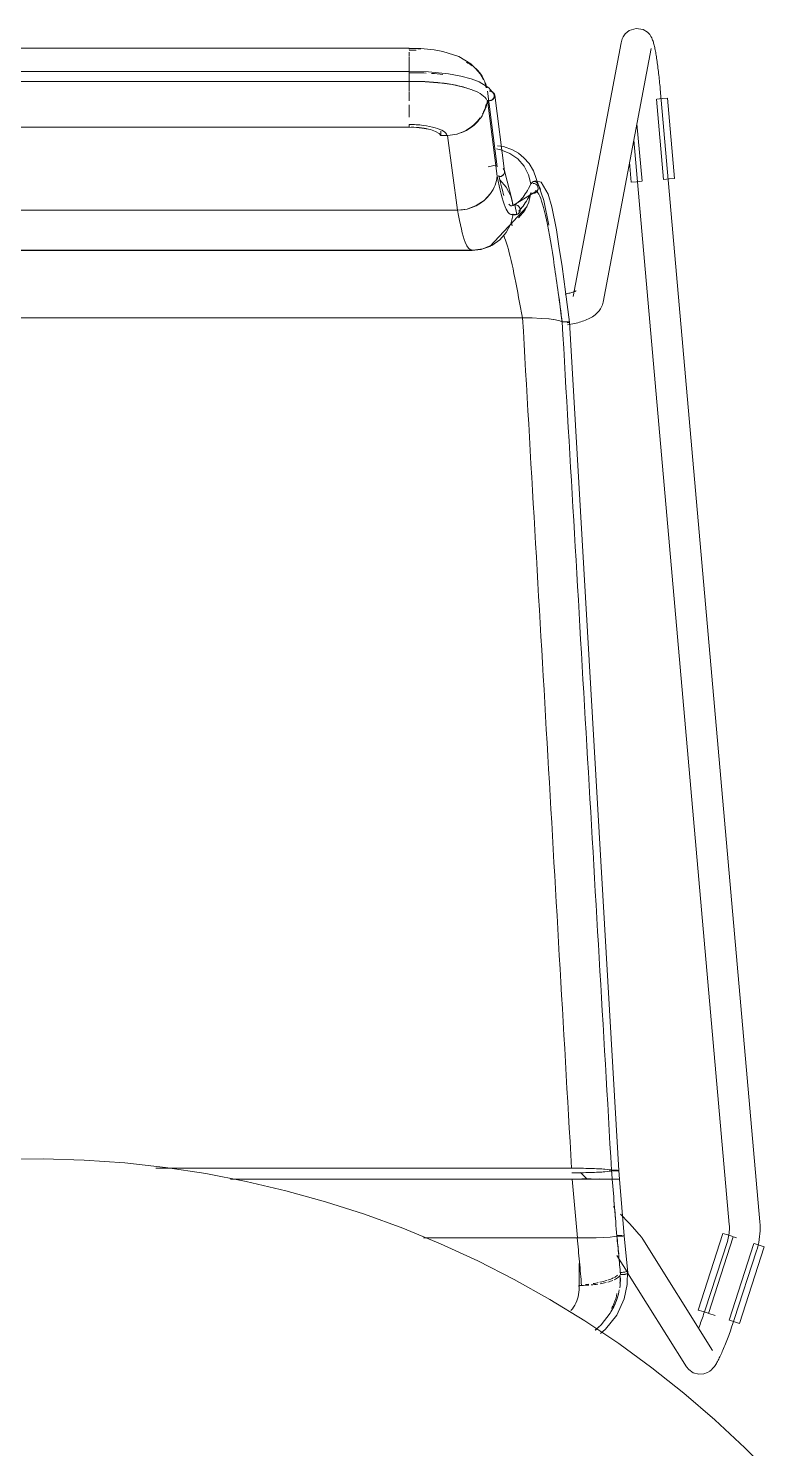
# Model space of a CAD drawing. Header units: millimetres. Extents: x 79795 to 317870, y -36033 to 97293.
# Drawn here: x 208796 to 209087, y 12592 to 13148 of the extents above; entities that cross this region are included whole.
import ezdxf

# ---------------------------------------------------------------- set-up
doc = ezdxf.new("R2010")
doc.units = ezdxf.units.MM
doc.header["$MEASUREMENT"] = 0
doc.layers.add('I-FURN', color=8, linetype='CONTINUOUS', lineweight=9)

msp = doc.modelspace()

# ---------------------------------------------------------------- linework, layer by layer
at = {"layer": 'I-FURN'}
for p, q in [((209030.81, 13147.02), (209033.56, 13147.86)), ((209033.56, 13147.86), (209036.32, 13147.37)), ((209027.67, 13142.27), (209008.85, 13042.97)), ((209027.76, 13142.68), (209027.67, 13142.27)), ((209027.89, 13143.2), (209027.76, 13142.68)), ((209028.11, 13143.82), (209027.89, 13143.2)), ((209028.48, 13144.62), (209028.11, 13143.82)), ((209029.23, 13145.7), (209028.48, 13144.62)), ((209030.81, 13147.02), (209029.23, 13145.7)), ((209036.32, 13147.37), (209037.97, 13146.33)), ((209037.97, 13146.33), (209038.83, 13145.42)), ((209038.83, 13145.42), (209039.31, 13144.72)), ((209039.31, 13144.72), (209039.61, 13144.16)), ((209039.61, 13144.16), (209039.82, 13143.69)), ((209039.82, 13143.69), (209039.99, 13143.26)), ((209039.99, 13143.26), (209040.14, 13142.85)), ((209040.14, 13142.85), (209040.26, 13142.46)), ((209040.26, 13142.46), (209040.38, 13142.06)), ((209040.38, 13142.06), (209040.48, 13141.66)), ((208944.76, 13140.08), (208649.91, 13140.08)), ((208949.28, 13140), (208944.76, 13140.08)), ((208944.76, 13139.91), (208944.76, 13140.08)), ((208944.76, 13140.06), (208944.76, 13139.78)), ((208944.76, 13138.59), (208944.76, 13136.84)), ((208944.76, 13136.56), (208944.76, 13133.98)), ((208954.49, 13139.48), (208949.28, 13140)), ((208957.99, 13138.83), (208954.49, 13139.48)), ((208964.14, 13136.81), (208957.99, 13138.83)), ((208968.85, 13133.94), (208964.14, 13136.81)), ((209020.65, 13040.74), (209039.46, 13140.03)), ((209040.48, 13141.66), (209040.59, 13141.25)), ((209040.59, 13141.25), (209040.69, 13140.82)), ((209040.69, 13140.82), (209040.79, 13140.38)), ((209040.79, 13140.38), (209040.88, 13139.92)), ((209040.88, 13139.92), (209040.98, 13139.44)), ((209040.98, 13139.44), (209041.07, 13138.94)), ((209041.07, 13138.94), (209041.17, 13138.43)), ((209041.17, 13138.43), (209041.26, 13137.9)), ((209041.26, 13137.9), (209041.35, 13137.35)), ((209041.35, 13137.35), (209041.45, 13136.78)), ((209041.45, 13136.78), (209041.54, 13136.19)), ((208944.76, 13131.04), (208649.91, 13131.04)), ((208944.76, 13130.8), (208944.76, 13133.82)), ((208944.76, 13133.81), (208944.76, 13130.8)), ((208952.32, 13130.89), (208944.76, 13131.04)), ((208944.76, 13130.97), (208944.76, 13131.04)), ((208944.76, 13131.04), (208944.76, 13127.19)), ((208944.76, 13130.78), (208944.76, 13130.97)), ((208944.76, 13130.47), (208944.76, 13130.78)), ((208960.21, 13130.1), (208952.32, 13130.89)), ((208970.83, 13132.1), (208968.85, 13133.94)), ((208972.5, 13130.03), (208970.83, 13132.1)), ((209041.54, 13136.19), (209041.63, 13135.59)), ((209041.63, 13135.59), (209041.72, 13134.97)), ((209041.72, 13134.97), (209041.81, 13134.33)), ((209041.81, 13134.33), (209041.9, 13133.69)), ((209041.9, 13133.69), (209041.99, 13133.02)), ((209041.99, 13133.02), (209042.07, 13132.35)), ((209042.07, 13132.35), (209042.16, 13131.66)), ((209042.16, 13131.66), (209042.24, 13130.96)), ((209042.24, 13130.96), (209042.33, 13130.25)), ((208649.91, 13127.08), (208944.76, 13127.08)), ((208944.76, 13130.08), (208944.76, 13130.47)), ((208944.76, 13129.63), (208944.76, 13130.08)), ((208944.76, 13129.14), (208944.76, 13129.63)), ((208944.76, 13128.64), (208944.76, 13129.14)), ((208944.76, 13128.16), (208944.76, 13128.64)), ((208944.76, 13127.74), (208944.76, 13128.16)), ((208944.76, 13127.41), (208944.76, 13127.74)), ((208944.76, 13127.19), (208944.76, 13127.41)), ((208944.76, 13123.3), (208944.76, 13127.11)), ((208944.76, 13127.11), (208944.76, 13123.3)), ((208950.99, 13127), (208944.76, 13127.08)), ((208957.55, 13126.47), (208950.99, 13127)), ((208961.56, 13125.88), (208957.55, 13126.47)), ((208964.93, 13129.23), (208960.21, 13130.1)), ((208966, 13124.91), (208961.56, 13125.88)), ((208968.97, 13128.15), (208964.93, 13129.23)), ((208972.14, 13126.96), (208968.97, 13128.15)), ((208975.97, 13124.65), (208972.14, 13126.96)), ((208973.83, 13127.76), (208972.5, 13130.03)), ((209042.33, 13130.25), (209042.41, 13129.53)), ((209042.41, 13129.53), (209042.49, 13128.81)), ((209042.49, 13128.81), (209042.56, 13128.07)), ((209042.56, 13128.07), (209042.64, 13127.33)), ((209042.64, 13127.33), (209042.72, 13126.59)), ((209042.72, 13126.59), (209042.79, 13125.84)), ((209042.79, 13125.84), (209042.86, 13125.09)), ((208944.76, 13123.1), (208944.76, 13119.54)), ((208969.43, 13123.81), (208966, 13124.91)), ((208975.38, 13123.33), (208979.22, 13093.64)), ((208979.24, 13090.09), (208975.4, 13119.79)), ((208976.15, 13117.36), (208975.83, 13119.8)), ((208977.86, 13122.27), (208975.97, 13124.65)), ((208978.22, 13121.77), (208982.07, 13091.99)), ((209041.52, 13120.2), (209044.28, 13088.79)), ((209041.65, 13120.21), (209043.71, 13120.4)), ((209042.86, 13125.09), (209042.93, 13124.34)), ((209042.93, 13124.34), (209042.94, 13124.18)), ((209081.89, 12680.86), (209042.94, 13124.18)), ((209043.71, 13120.4), (209045.75, 13120.57)), ((209045.75, 13120.57), (209048.51, 13089.16)), ((208944.76, 13117.92), (208944.76, 13116.07)), ((208944.76, 13115.59), (208944.76, 13116.06)), ((208944.76, 13115.55), (208944.76, 13113.09)), ((208944.76, 13109.24), (208649.91, 13109.24)), ((208649.91, 13109.18), (208944.76, 13109.18)), ((208944.76, 13109.18), (208947.8, 13109.07)), ((208947.8, 13109.07), (208950.65, 13108.75)), ((208950.65, 13108.75), (208953.14, 13108.24)), ((209035.83, 13088.05), (209033.86, 13110.53)), ((208953.14, 13108.24), (208955.13, 13107.57)), ((208955.13, 13107.57), (208956.48, 13106.78)), ((208956.48, 13106.78), (208957.12, 13105.92)), ((208957.12, 13105.92), (208957.12, 13107.59)), ((208957.12, 13105.92), (208959.83, 13105.99)), ((208959.83, 13105.99), (208963.69, 13076.71)), ((209032.65, 13104.16), (209069.93, 12679.81)), ((208978.87, 13100.7), (208980.61, 13100.32)), ((208980.62, 13100.33), (208978.88, 13100.7)), ((208981.61, 13101.67), (208979.34, 13101.96)), ((208984.13, 13098.93), (208980.62, 13100.33)), ((208985.21, 13100.37), (208981.61, 13101.67)), ((208987.21, 13096.76), (208984.13, 13098.93)), ((208987.48, 13099.03), (208985.21, 13100.37)), ((208989.65, 13097.25), (208987.48, 13099.03)), ((208979.1, 13094.42), (208975.61, 13093.73)), ((208981.83, 13092.67), (208981.54, 13093.06)), ((208982.02, 13092.23), (208981.83, 13092.67)), ((208982.08, 13091.76), (208982.02, 13092.23)), ((208982.06, 13092.07), (208985.02, 13080.46)), ((208989.7, 13093.93), (208987.21, 13096.76)), ((208991.64, 13095.01), (208989.65, 13097.25)), ((208991.44, 13090.61), (208989.7, 13093.93)), ((208993.45, 13092.19), (208991.64, 13095.01)), ((208997.44, 13080.47), (208993.45, 13092.19)), ((209030.91, 13095.57), (209031.6, 13087.68)), ((208979.71, 13089.93), (208980.21, 13089.9)), ((208980.21, 13089.9), (208980.7, 13089.97)), ((208982.73, 13085.72), (208980.23, 13088.59)), ((208980.7, 13089.97), (208981.15, 13090.17)), ((208981.15, 13090.17), (208981.53, 13090.47)), ((208981.53, 13090.47), (208981.83, 13090.85)), ((208981.83, 13090.85), (208982.02, 13091.29)), ((208982.02, 13091.29), (208982.08, 13091.76)), ((208992.34, 13086.98), (208991.44, 13090.61)), ((208992.81, 13087.15), (208992.34, 13086.98)), ((208992.34, 13086.98), (208992.81, 13087.14)), ((208994.16, 13088.2), (208993.25, 13087.9)), ((208993.31, 13087.19), (208993.8, 13087.11)), ((208993.8, 13087.11), (208993.31, 13087.19)), ((208993.8, 13087.11), (208994.26, 13086.92)), ((208994.26, 13086.92), (208993.8, 13087.11)), ((208996.35, 13087.67), (208994.16, 13088.2)), ((208994.26, 13086.92), (208994.64, 13086.61)), ((208994.65, 13086.61), (208994.26, 13086.92)), ((208994.64, 13086.61), (208994.94, 13086.21)), ((208994.95, 13086.22), (208994.65, 13086.61)), ((208999.12, 13083.03), (208996.35, 13087.67)), ((209033.65, 13087.86), (209031.6, 13087.68)), ((209035.71, 13088.04), (209033.65, 13087.86)), ((209046.47, 13088.98), (209044.41, 13088.8)), ((209048.51, 13089.16), (209046.47, 13088.98)), ((208974.12, 13080.58), (208976.61, 13083.32)), ((208984.49, 13082.32), (208982.73, 13085.72)), ((208985.38, 13078.61), (208984.49, 13082.32)), ((208995.02, 13084.42), (208985.63, 13078.71)), ((208992.39, 13083.49), (208991.6, 13079.88)), ((208991.61, 13079.88), (208992.39, 13083.49)), ((208992.86, 13083.34), (208992.39, 13083.49)), ((208992.39, 13083.49), (208992.86, 13083.34)), ((208993.36, 13083.31), (208992.86, 13083.34)), ((208992.86, 13083.34), (208993.36, 13083.31)), ((208993.85, 13083.4), (208993.36, 13083.31)), ((208993.36, 13083.31), (208993.86, 13083.4)), ((208994.3, 13083.61), (208993.85, 13083.4)), ((208993.86, 13083.4), (208994.31, 13083.61)), ((208994.68, 13083.93), (208994.3, 13083.61)), ((208994.31, 13083.61), (208994.69, 13083.93)), ((208994.97, 13084.33), (208994.68, 13083.93)), ((208994.69, 13083.93), (208994.97, 13084.33)), ((208994.94, 13086.21), (208995.14, 13085.76)), ((208995.14, 13085.76), (208994.95, 13086.22)), ((208995.15, 13084.79), (208994.97, 13084.33)), ((208994.97, 13084.33), (208995.16, 13084.79)), ((208995.14, 13085.76), (208995.21, 13085.28)), ((208995.22, 13085.28), (208995.14, 13085.76)), ((208995.21, 13085.28), (208995.15, 13084.79)), ((208995.16, 13084.79), (208995.22, 13085.28)), ((209000.52, 13078.03), (208999.12, 13083.03)), ((208963.69, 13076.71), (208630.98, 13076.71)), ((208630.98, 13076.71), (208963.69, 13076.71)), ((208963.69, 13076.71), (208967.46, 13077.19)), ((208967.46, 13077.19), (208971.01, 13078.5)), ((208971.01, 13078.5), (208974.12, 13080.58)), ((208990.91, 13078.23), (208976.31, 13062.53)), ((208985.02, 13080.46), (208985.35, 13078.59)), ((208985.38, 13078.61), (208985.85, 13078.77)), ((208985.85, 13078.77), (208985.38, 13078.61)), ((208985.85, 13078.77), (208986.35, 13078.81)), ((208986.35, 13078.81), (208985.85, 13078.77)), ((208986.89, 13075), (208986.06, 13078.89)), ((208986.35, 13078.81), (208986.84, 13078.73)), ((208986.84, 13078.73), (208986.35, 13078.81)), ((208986.84, 13078.73), (208987.29, 13078.52)), ((208987.29, 13078.53), (208986.84, 13078.73)), ((208987.29, 13075.19), (208986.84, 13074.99)), ((208986.84, 13074.99), (208987.29, 13075.19)), ((208987.67, 13078.21), (208987.29, 13078.53)), ((208987.29, 13078.52), (208987.67, 13078.21)), ((208987.67, 13075.5), (208987.29, 13075.19)), ((208987.29, 13075.19), (208987.67, 13075.5)), ((208989.96, 13076.56), (208987.56, 13073.72)), ((208987.56, 13073.72), (208989.97, 13076.56)), ((208987.67, 13078.21), (208987.96, 13077.81)), ((208987.97, 13077.81), (208987.67, 13078.21)), ((208987.96, 13075.91), (208987.67, 13075.5)), ((208987.67, 13075.5), (208987.97, 13075.91)), ((208987.96, 13077.81), (208988.15, 13077.35)), ((208988.15, 13076.37), (208987.96, 13075.91)), ((208988.16, 13077.35), (208987.97, 13077.81)), ((208987.97, 13075.91), (208988.16, 13076.37)), ((208988.15, 13077.35), (208988.22, 13076.86)), ((208988.22, 13076.86), (208988.15, 13076.37)), ((208988.22, 13076.86), (208988.16, 13077.35)), ((208988.16, 13076.37), (208988.22, 13076.86)), ((208991.6, 13079.88), (208989.96, 13076.56)), ((208989.97, 13076.56), (208991.61, 13079.88)), ((208999.35, 13070.81), (208997.44, 13080.47)), ((209002.33, 13069.01), (209000.52, 13078.03)), ((208984.48, 13071.39), (208982.73, 13068)), ((208982.73, 13067.99), (208984.49, 13071.39)), ((208987.19, 13075.14), (208984.31, 13075.09)), ((208984.49, 13071.39), (208985.38, 13075.1)), ((208985.85, 13074.94), (208985.38, 13075.11)), ((208985.38, 13075.1), (208985.85, 13074.94)), ((208986.35, 13074.91), (208985.85, 13074.94)), ((208985.85, 13074.94), (208986.35, 13074.9)), ((208986.84, 13074.99), (208986.35, 13074.91)), ((208986.35, 13074.9), (208986.84, 13074.99)), ((208980.22, 13065.13), (208977.09, 13062.96)), ((208977.09, 13062.95), (208980.23, 13065.12)), ((208982.73, 13068), (208980.22, 13065.13)), ((208980.23, 13065.12), (208982.73, 13067.99)), ((209003.36, 13062.7), (209002.33, 13069.01)), ((208969.73, 13061.11), (208624.94, 13061.11)), ((208624.94, 13061.11), (208969.73, 13061.11)), ((208625.48, 13060.96), (208930.28, 13060.96)), ((208930.28, 13060.96), (208969.19, 13060.96)), ((208972.94, 13061.4), (208969.19, 13060.96)), ((208973.52, 13061.59), (208969.73, 13061.11)), ((208969.73, 13061.11), (208973.52, 13061.59)), ((208977.4, 13063.13), (208972.94, 13061.4)), ((208977.09, 13062.96), (208973.52, 13061.59)), ((208973.52, 13061.59), (208977.09, 13062.95)), ((208976.31, 13062.53), (208974.38, 13061.83)), ((209004.54, 13054.68), (209003.36, 13062.7)), ((209005.9, 13044.75), (209004.54, 13054.68)), ((209006.31, 13044), (209005.81, 13043.9)), ((209007.45, 13032.89), (209005.9, 13044.75)), ((209006.78, 13044.1), (209006.31, 13044)), ((209007.22, 13044.2), (209006.78, 13044.1)), ((209007.64, 13044.31), (209007.22, 13044.2)), ((209008.04, 13044.42), (209007.64, 13044.31)), ((209008.4, 13044.53), (209008.04, 13044.42)), ((209008.74, 13044.63), (209008.4, 13044.53)), ((209009.04, 13044.74), (209008.74, 13044.63)), ((209009.31, 13044.84), (209009.04, 13044.74)), ((209009.54, 13044.94), (209009.31, 13044.84)), ((209009.74, 13045.02), (209009.54, 13044.94)), ((209009.89, 13045.1), (209009.74, 13045.02)), ((209009.98, 13045.15), (209009.89, 13045.1)), ((209010.05, 13045.19), (209009.98, 13045.15)), ((209010.07, 13045.2), (209010.05, 13045.19)), ((209018.07, 13036.26), (209017.54, 13035.81)), ((209018.59, 13036.78), (209018.07, 13036.26)), ((209019.1, 13037.38), (209018.59, 13036.78)), ((209019.59, 13038.07), (209019.1, 13037.38)), ((209020.02, 13038.86), (209019.59, 13038.07)), ((209020.39, 13039.75), (209020.02, 13038.86)), ((209020.65, 13040.74), (209020.39, 13039.75)), ((208989.04, 13034.61), (208605.64, 13034.61)), ((208605.64, 13034.61), (208989.04, 13034.61)), ((208992.81, 13034.55), (208989.04, 13034.61)), ((208989.12, 13034.61), (208992.81, 13034.55)), ((208996.34, 13034.4), (208992.81, 13034.55)), ((208992.87, 13034.55), (208996.34, 13034.4)), ((208999.44, 13034.16), (208996.34, 13034.4)), ((208996.39, 13034.4), (208999.45, 13034.16)), ((209001.94, 13033.85), (208999.44, 13034.16)), ((208999.48, 13034.16), (209001.94, 13033.85)), ((209003.68, 13033.48), (209001.94, 13033.85)), ((209001.95, 13033.85), (209003.68, 13033.48)), ((209004.59, 13033.08), (209003.68, 13033.48)), ((209003.68, 13033.48), (209004.59, 13033.08)), ((209005.06, 13033.1), (209004.59, 13033.08)), ((209004.59, 13033.08), (209005.06, 13033.1)), ((209005.55, 13033.1), (209005.06, 13033.1)), ((209005.06, 13033.1), (209005.56, 13033.1)), ((209006.05, 13033.1), (209005.55, 13033.1)), ((209005.56, 13033.1), (209006.05, 13033.1)), ((209006.5, 13033.07), (209006.05, 13033.1)), ((209006.05, 13033.1), (209006.51, 13033.07)), ((209006.89, 13033.04), (209006.5, 13033.07)), ((209006.51, 13033.07), (209006.89, 13033.04)), ((209006.54, 13032.71), (209006.91, 13032.75)), ((209006.92, 13032.75), (209006.54, 13032.71)), ((209007.35, 13031.99), (209006.64, 13031.87)), ((209007.19, 13033), (209006.89, 13033.04)), ((209006.89, 13033.04), (209007.19, 13033)), ((209006.91, 13032.75), (209007.2, 13032.79)), ((209007.21, 13032.79), (209006.92, 13032.75)), ((209008.04, 13032.11), (209007.35, 13031.99)), ((209007.39, 13032.84), (209007.45, 13032.89)), ((209007.45, 13032.89), (209007.39, 13032.84)), ((209007.45, 13032.89), (209026.74, 12700.98)), ((209008.72, 13032.25), (209008.04, 13032.11)), ((209009.39, 13032.39), (209008.72, 13032.25)), ((209010.05, 13032.54), (209009.39, 13032.39)), ((209010.69, 13032.7), (209010.05, 13032.54)), ((209011.32, 13032.88), (209010.69, 13032.7)), ((209011.94, 13033.06), (209011.32, 13032.88)), ((209012.54, 13033.25), (209011.94, 13033.06)), ((209013.13, 13033.46), (209012.54, 13033.25)), ((209013.71, 13033.68), (209013.13, 13033.46)), ((209014.29, 13033.91), (209013.71, 13033.68)), ((209014.85, 13034.17), (209014.29, 13033.91)), ((209015.4, 13034.44), (209014.85, 13034.17)), ((209015.93, 13034.73), (209015.4, 13034.44)), ((209016.47, 13035.05), (209015.93, 13034.73)), ((209017.01, 13035.41), (209016.47, 13035.05)), ((209017.54, 13035.81), (209017.01, 13035.41)), ((208801.66, 12705.55), (208785.66, 12705.4)), ((208817.65, 12705.06), (208801.66, 12705.55)), ((208833.61, 12703.93), (208817.65, 12705.06)), ((208849.51, 12702.16), (208833.61, 12703.93)), ((209008.29, 12701.88), (208845.69, 12701.88)), ((208845.69, 12701.88), (209008.29, 12701.88)), ((208865.32, 12699.75), (208849.51, 12702.16)), ((208881.03, 12696.72), (208865.32, 12699.75)), ((209008.55, 12697.56), (208874.92, 12697.56)), ((208874.92, 12697.56), (209008.55, 12697.56)), ((209012.07, 12701.85), (209008.29, 12701.88)), ((209008.4, 12700.09), (209012.08, 12700.12)), ((209012.34, 12697.56), (209008.55, 12697.56)), ((209008.55, 12697.56), (209012.34, 12697.56)), ((209014.35, 12697.57), (209011.78, 12700.24)), ((209015.64, 12701.77), (209012.07, 12701.85)), ((209012.08, 12700.12), (209015.63, 12700.2)), ((209012.34, 12697.69), (209015.9, 12697.68)), ((209015.9, 12697.68), (209012.34, 12697.69)), ((209015.91, 12697.57), (209012.34, 12697.56)), ((209012.34, 12697.56), (209015.91, 12697.57)), ((209015.63, 12700.2), (209018.75, 12700.32)), ((209018.77, 12701.65), (209015.64, 12701.77)), ((209019.04, 12697.58), (209015.91, 12697.57)), ((209015.91, 12697.57), (209019.04, 12697.58)), ((209018.75, 12700.32), (209021.25, 12700.48)), ((209021.27, 12701.49), (209018.77, 12701.65)), ((209019.02, 12697.67), (209021.52, 12697.66)), ((209021.53, 12697.66), (209019.03, 12697.67)), ((209021.54, 12697.59), (209019.04, 12697.58)), ((209019.04, 12697.58), (209021.54, 12697.59)), ((209021.25, 12700.48), (209023, 12700.67)), ((209023.02, 12701.29), (209021.27, 12701.49)), ((209021.52, 12697.66), (209023.27, 12697.65)), ((209023.28, 12697.65), (209021.53, 12697.66)), ((209021.54, 12697.59), (209023.29, 12697.6)), ((209023.29, 12697.6), (209021.55, 12697.59)), ((209023, 12700.67), (209023.9, 12700.88)), ((209023.91, 12701.08), (209023.02, 12701.29)), ((209024.18, 12697.62), (209023.29, 12697.6)), ((209023.29, 12697.6), (209024.18, 12697.62)), ((209023.9, 12700.88), (209024.37, 12700.88)), ((209024.38, 12701.09), (209023.91, 12701.08)), ((209024.17, 12697.63), (209024.64, 12697.63)), ((209024.64, 12697.63), (209024.17, 12697.63)), ((209024.65, 12697.62), (209024.18, 12697.62)), ((209024.18, 12697.62), (209024.65, 12697.62)), ((209024.37, 12700.88), (209024.87, 12700.87)), ((209024.87, 12701.09), (209024.38, 12701.09)), ((209024.64, 12697.63), (209025.14, 12697.63)), ((209025.14, 12697.63), (209024.64, 12697.63)), ((209025.14, 12697.62), (209024.65, 12697.62)), ((209024.65, 12697.62), (209025.15, 12697.62)), ((209025.36, 12701.09), (209024.87, 12701.09)), ((209024.87, 12700.87), (209025.36, 12700.88)), ((209025.14, 12697.63), (209025.63, 12697.63)), ((209025.63, 12697.63), (209025.14, 12697.63)), ((209025.63, 12697.62), (209025.14, 12697.62)), ((209025.15, 12697.62), (209025.64, 12697.62)), ((209025.81, 12701.08), (209025.36, 12701.09)), ((209025.36, 12700.88), (209025.81, 12700.89)), ((209025.63, 12697.63), (209026.08, 12697.63)), ((209026.08, 12697.63), (209025.63, 12697.63)), ((209026.09, 12697.62), (209025.63, 12697.62)), ((209025.64, 12697.62), (209026.09, 12697.62)), ((209026.2, 12701.06), (209025.81, 12701.08)), ((209025.81, 12700.89), (209026.19, 12700.91)), ((209026.08, 12697.63), (209026.46, 12697.63)), ((209026.47, 12697.63), (209026.08, 12697.63)), ((209026.47, 12697.62), (209026.09, 12697.62)), ((209026.09, 12697.62), (209026.47, 12697.62)), ((209026.19, 12700.91), (209026.48, 12700.93)), ((209026.49, 12701.04), (209026.2, 12701.06)), ((209026.46, 12697.63), (209026.76, 12697.63)), ((209026.76, 12697.63), (209026.47, 12697.63)), ((209026.76, 12697.62), (209026.47, 12697.62)), ((209026.47, 12697.62), (209026.76, 12697.62)), ((209026.48, 12700.93), (209026.67, 12700.96)), ((209026.68, 12701.01), (209026.49, 12701.04)), ((209026.67, 12700.96), (209026.74, 12700.98)), ((209026.74, 12700.98), (209026.68, 12701.01)), ((209027.01, 12697.63), (209026.75, 12700.98)), ((209026.76, 12697.63), (209026.95, 12697.63)), ((209026.95, 12697.63), (209026.76, 12697.63)), ((209026.95, 12697.62), (209026.76, 12697.62)), ((209026.76, 12697.62), (209026.95, 12697.62)), ((209026.95, 12697.63), (209027.01, 12697.63)), ((209027.01, 12697.63), (209026.95, 12697.62)), ((209026.95, 12697.62), (209027.02, 12697.63)), ((209027.02, 12697.63), (209026.95, 12697.63)), ((209027.02, 12697.63), (209028.84, 12675.42)), ((208896.61, 12693.06), (208881.03, 12696.72)), ((208912.02, 12688.78), (208896.61, 12693.06)), ((208927.26, 12683.89), (208912.02, 12688.78)), ((209025.11, 12686.38), (209024.63, 12686.89)), ((208942.28, 12678.39), (208927.26, 12683.89)), ((209027.93, 12683.41), (209027.47, 12683.9)), ((209028.37, 12682.93), (209027.93, 12683.41)), ((209028.82, 12682.46), (209028.37, 12682.93)), ((209029.25, 12682), (209028.82, 12682.46)), ((209029.67, 12681.55), (209029.25, 12682)), ((209030.08, 12681.1), (209029.67, 12681.55)), ((209030.49, 12680.67), (209030.08, 12681.1)), ((209030.88, 12680.24), (209030.49, 12680.67)), ((209081.89, 12680.82), (209081.89, 12680.86)), ((209081.97, 12679.68), (209081.89, 12680.82)), ((208957.07, 12672.3), (208942.28, 12678.39)), ((209023.37, 12674.96), (209025.1, 12675.14)), ((209025.1, 12675.14), (209023.39, 12674.96)), ((209025.1, 12675.14), (209026, 12675.33)), ((209025.99, 12675.33), (209025.11, 12675.14)), ((209026.46, 12675.32), (209025.99, 12675.33)), ((209026, 12675.33), (209026.47, 12675.32)), ((209026.48, 12675.53), (209026.01, 12675.52)), ((209026.01, 12675.52), (209026.48, 12675.53)), ((209026.96, 12675.32), (209026.46, 12675.32)), ((209026.47, 12675.32), (209026.96, 12675.32)), ((209026.98, 12675.53), (209026.48, 12675.53)), ((209026.48, 12675.53), (209026.97, 12675.53)), ((209026.96, 12675.32), (209027.45, 12675.33)), ((209027.45, 12675.33), (209026.96, 12675.32)), ((209026.97, 12675.53), (209027.47, 12675.52)), ((209027.47, 12675.52), (209026.98, 12675.53)), ((209027.45, 12675.33), (209027.91, 12675.34)), ((209027.9, 12675.34), (209027.45, 12675.33)), ((209027.92, 12675.51), (209027.47, 12675.52)), ((209027.47, 12675.52), (209027.92, 12675.51)), ((209028.29, 12675.35), (209027.9, 12675.34)), ((209027.91, 12675.34), (209028.29, 12675.35)), ((209028.29, 12675.35), (209028.59, 12675.37)), ((209028.58, 12675.37), (209028.29, 12675.35)), ((209028.59, 12675.47), (209028.3, 12675.5)), ((209028.3, 12675.5), (209028.59, 12675.47)), ((209028.78, 12675.45), (209028.59, 12675.47)), ((209028.59, 12675.47), (209028.78, 12675.45)), ((209028.59, 12675.37), (209028.78, 12675.4)), ((209028.84, 12675.42), (209028.77, 12675.4)), ((209028.85, 12675.42), (209028.78, 12675.45)), ((209028.78, 12675.45), (209028.84, 12675.42)), ((209028.78, 12675.4), (209028.85, 12675.42)), ((209028.85, 12675.42), (209030.27, 12660.93)), ((209031.26, 12679.83), (209030.88, 12680.24)), ((209031.63, 12679.43), (209031.26, 12679.83)), ((209031.98, 12679.04), (209031.63, 12679.43)), ((209032.33, 12678.66), (209031.98, 12679.04)), ((209032.66, 12678.3), (209032.33, 12678.66)), ((209032.97, 12677.94), (209032.66, 12678.3)), ((209033.27, 12677.61), (209032.97, 12677.94)), ((209033.56, 12677.29), (209033.27, 12677.61)), ((209033.83, 12676.98), (209033.56, 12677.29)), ((209034.09, 12676.68), (209033.83, 12676.98)), ((209034.33, 12676.4), (209034.09, 12676.68)), ((209034.56, 12676.14), (209034.33, 12676.4)), ((209034.78, 12675.88), (209034.56, 12676.14)), ((209034.98, 12675.64), (209034.78, 12675.88)), ((209035.17, 12675.41), (209034.98, 12675.64)), ((209035.35, 12675.19), (209035.17, 12675.41)), ((209035.52, 12674.97), (209035.35, 12675.19)), ((209067.45, 12676.39), (209057.76, 12646.39)), ((209061.8, 12645.08), (209071.49, 12675.09)), ((209067.45, 12676.39), (209069.4, 12675.76)), ((209069.4, 12675.76), (209071.37, 12675.13)), ((209069.69, 12675.2), (209069.55, 12674.55)), ((209069.81, 12675.85), (209069.69, 12675.2)), ((209069.89, 12676.51), (209069.81, 12675.85)), ((209069.95, 12677.16), (209069.89, 12676.51)), ((209069.93, 12679.81), (209069.98, 12679.15)), ((209069.99, 12677.83), (209069.95, 12677.16)), ((209069.98, 12679.15), (209070, 12678.49)), ((209070, 12678.49), (209069.99, 12677.83)), ((209081.66, 12673.98), (209081.81, 12675.12)), ((209081.81, 12675.12), (209081.92, 12676.25)), ((209081.92, 12676.25), (209081.98, 12677.39)), ((209082, 12678.53), (209081.97, 12679.68)), ((209081.98, 12677.39), (209082, 12678.53)), ((208950.38, 12674.59), (209010.5, 12674.59)), ((209010.5, 12674.59), (208950.38, 12674.59)), ((208971.61, 12665.61), (208957.07, 12672.3)), ((209010.5, 12674.59), (209014.26, 12674.62)), ((209014.26, 12674.62), (209010.62, 12674.59)), ((209017.79, 12674.69), (209014.35, 12674.62)), ((209014.36, 12674.62), (209017.79, 12674.69)), ((209017.79, 12674.69), (209020.89, 12674.81)), ((209020.89, 12674.81), (209017.86, 12674.7)), ((209020.89, 12674.81), (209023.37, 12674.96)), ((209023.37, 12674.96), (209020.93, 12674.81)), ((209035.7, 12674.74), (209035.52, 12674.97)), ((209035.88, 12674.48), (209035.7, 12674.74)), ((209036.09, 12674.16), (209035.88, 12674.48)), ((209063.4, 12630.57), (209036.09, 12674.16)), ((209069.19, 12673.25), (209060.48, 12646.43)), ((209069.2, 12673.27), (209069.19, 12673.25)), ((209069.39, 12673.91), (209069.2, 12673.27)), ((209069.55, 12674.55), (209069.39, 12673.91)), ((209079.56, 12672.48), (209069.87, 12642.48)), ((209071.59, 12675.06), (209072.75, 12674.68)), ((209071.89, 12642.73), (209080.6, 12669.54)), ((209083.6, 12671.18), (209073.91, 12641.17)), ((209079.68, 12672.44), (209081.65, 12671.81)), ((209080.6, 12669.54), (209080.93, 12670.64)), ((209080.93, 12670.64), (209081.22, 12671.74)), ((209081.22, 12671.74), (209081.46, 12672.86)), ((209081.46, 12672.86), (209081.66, 12673.98)), ((209081.65, 12671.81), (209083.6, 12671.18)), ((208985.87, 12658.36), (208971.61, 12665.61)), ((209011.2, 12654.8), (209011.2, 12664.55)), ((209025.92, 12667.79), (209029.96, 12661.34)), ((209030.06, 12656.37), (209030.14, 12661.83)), ((209030.2, 12660.97), (209053.23, 12624.2)), ((208999.83, 12650.54), (208985.87, 12658.36)), ((209012.19, 12656.04), (209011.15, 12656.04)), ((209028.84, 12650.72), (209030.06, 12656.37)), ((209013.46, 12642.16), (208999.83, 12650.54)), ((209023.37, 12645.11), (209025.28, 12648.8)), ((209025.94, 12644.4), (209028.84, 12650.72)), ((209026.74, 12633.25), (209013.46, 12642.16)), ((209019.87, 12640.54), (209023.37, 12645.11)), ((209021.61, 12638.87), (209025.94, 12644.4)), ((209059.71, 12645.76), (209057.76, 12646.39)), ((209058.74, 12641.36), (209058.97, 12642.02)), ((209058.97, 12642.02), (209059.21, 12642.69)), ((209059.21, 12642.69), (209059.44, 12643.36)), ((209059.44, 12643.36), (209059.68, 12644.04)), ((209059.68, 12644.04), (209059.91, 12644.72)), ((209061.68, 12645.12), (209059.71, 12645.76)), ((209059.91, 12644.72), (209060.14, 12645.41)), ((209060.14, 12645.41), (209060.37, 12646.11)), ((209060.37, 12646.11), (209060.48, 12646.43)), ((209061.9, 12645.05), (209064.38, 12644.25)), ((209071.96, 12641.8), (209069.99, 12642.44)), ((209071.5, 12641.53), (209071.74, 12642.27)), ((209071.74, 12642.27), (209071.89, 12642.73)), ((209073.91, 12641.17), (209071.96, 12641.8)), ((209017.53, 12638.58), (209019.87, 12640.54)), ((209019.55, 12637.23), (209021.61, 12638.87)), ((209058.04, 12639.46), (209058.27, 12640.08)), ((209058.27, 12640.08), (209058.5, 12640.72)), ((209058.5, 12640.72), (209058.74, 12641.36)), ((209069.48, 12635.8), (209069.73, 12636.49)), ((209069.73, 12636.49), (209069.99, 12637.19)), ((209069.99, 12637.19), (209070.24, 12637.89)), ((209070.24, 12637.89), (209070.5, 12638.61)), ((209070.5, 12638.61), (209070.75, 12639.33)), ((209070.75, 12639.33), (209071, 12640.06)), ((209071, 12640.06), (209071.25, 12640.79)), ((209071.25, 12640.79), (209071.5, 12641.53)), ((209039.66, 12623.81), (209026.74, 12633.25)), ((209067.23, 12630.19), (209067.47, 12630.75)), ((209067.47, 12630.75), (209067.72, 12631.33)), ((209067.72, 12631.33), (209067.97, 12631.93)), ((209067.97, 12631.93), (209068.21, 12632.54)), ((209068.21, 12632.54), (209068.47, 12633.16)), ((209068.47, 12633.16), (209068.72, 12633.8)), ((209068.72, 12633.8), (209068.97, 12634.46)), ((209068.97, 12634.46), (209069.23, 12635.12)), ((209069.23, 12635.12), (209069.48, 12635.8)), ((209064.4, 12624.73), (209064.66, 12625.12)), ((209064.66, 12625.12), (209064.9, 12625.51)), ((209064.9, 12625.51), (209065.14, 12625.91)), ((209065.14, 12625.91), (209065.37, 12626.32)), ((209065.37, 12626.32), (209065.6, 12626.75)), ((209065.6, 12626.75), (209065.82, 12627.19)), ((209065.82, 12627.19), (209066.05, 12627.64)), ((209066.05, 12627.64), (209066.29, 12628.12)), ((209066.29, 12628.12), (209066.52, 12628.61)), ((209066.52, 12628.61), (209066.75, 12629.12)), ((209066.75, 12629.12), (209066.99, 12629.65)), ((209066.99, 12629.65), (209067.23, 12630.19)), ((209052.2, 12613.87), (209039.66, 12623.81)), ((209054.12, 12623.08), (209053.23, 12624.2)), ((209054.12, 12623.08), (209055.86, 12621.86)), ((209055.86, 12621.86), (209058.08, 12621.27)), ((209058.08, 12621.27), (209060.06, 12621.44)), ((209060.06, 12621.44), (209061.44, 12621.96)), ((209061.44, 12621.96), (209062.35, 12622.53)), ((209062.35, 12622.53), (209062.98, 12623.05)), ((209062.98, 12623.05), (209063.44, 12623.51)), ((209063.44, 12623.51), (209063.81, 12623.94)), ((209063.81, 12623.94), (209064.13, 12624.34)), ((209064.13, 12624.34), (209064.4, 12624.73)), ((209064.32, 12603.43), (209052.2, 12613.87)), ((209076.02, 12592.52), (209064.32, 12603.43)), ((209087.27, 12581.14), (209076.02, 12592.52))]:
    msp.add_line(p, q, dxfattribs=at)
for centre, major_axis, ratio, start_param, end_param in [((208944.76, 13135.8), (-12.4, 0), 0.287441, 4.492176, 4.712389), ((208944.76, 13124.33), (0, -15.75), 0.000004, 0.290246, 0.472486), ((208980.12, 13091.76), (-1.96, 0), 0.955139, 1.359855, 3.903556), ((208963.56, 13091.78), (-15.78, 0), 0.955139, 2.545839, 2.787386), ((208963.56, 13091.78), (-15.78, 0), 0.955139, 2.787556, 3.029056), ((208963.56, 13091.78), (-15.78, 0), 0.955139, 1.579038, 2.545717)]:
    msp.add_ellipse(centre, major_axis=major_axis, ratio=ratio, start_param=start_param, end_param=end_param, dxfattribs=at)
for points in [[(208944.76, 13139.99), (208946.34, 13139.99), (208947.84, 13139.92), (208949.27, 13139.78)], [(208969.47, 13133.21), (208968.74, 13133.74), (208967.96, 13134.18), (208967.15, 13134.6)], [(208944.76, 13130.51), (208946.98, 13130.55), (208949.18, 13130.51), (208951.36, 13130.4)], [(208953.57, 13130.27), (208955.05, 13130.16), (208956.5, 13130.01), (208957.91, 13129.83)], [(208974.31, 13126.67), (208974.56, 13126.02), (208974.73, 13125.34), (208974.87, 13124.65)], [(208959.83, 13105.99), (208961.13, 13106.03), (208963.63, 13106.39), (208967.23, 13107.8), (208970.37, 13109.99), (208972.9, 13112.83), (208974.67, 13116.17), (208975.25, 13118.55), (208975.4, 13119.79)], [(208969.6, 13123.75), (208971.06, 13123.18), (208973.53, 13121.91), (208974.84, 13120.51), (208975.19, 13119.78)], [(208974.26, 13116.08), (208974.02, 13115.47), (208973.74, 13114.86), (208973.42, 13114.27)], [(208974.94, 13118.27), (208974.78, 13117.57), (208974.57, 13116.87), (208974.32, 13116.19)], [(208944.76, 13110.3), (208946.66, 13110.28), (208950.39, 13110.01), (208955.19, 13109.05), (208958.51, 13107.66), (208959.46, 13106.56), (208959.59, 13106)], [(208953.14, 13108.29), (208951.08, 13108.84), (208948.37, 13109.12), (208945.6, 13109.21)], [(208972.56, 13112.91), (208971.13, 13110.86), (208969.15, 13109.23), (208966.92, 13107.93)], [(208966.69, 13107.81), (208965.64, 13107.27), (208964.53, 13106.78), (208963.37, 13106.54)], [(208979.24, 13090.09), (208980.26, 13084.59), (208982.31, 13076.52), (208984.36, 13074.56), (208985.38, 13075.11)], [(208979.87, 13090.3), (208980.53, 13087.17), (208981.18, 13084.26), (208981.84, 13082.53)], [(208963.69, 13076.71), (208964.69, 13071.04), (208965.69, 13066.87), (208966.68, 13064.25)], [(208983.74, 13079.03), (208984.29, 13078.46), (208984.83, 13078.32), (208985.38, 13078.61)], [(208984.82, 13072.04), (208984.88, 13071.58), (208984.93, 13071.11), (208984.99, 13070.64)], [(208966.71, 13064.18), (208967.54, 13062.03), (208968.36, 13061.34), (208969.19, 13061.17)], [(208969.19, 13060.96), (208969.37, 13060.96), (208969.55, 13061.01), (208969.73, 13061.11)], [(209003.39, 13042.45), (209003.78, 13039.35), (209004.18, 13036.22), (209004.57, 13033.09)], [(208989.12, 13034.61), (208992.31, 12979.25), (208995.51, 12923.83), (208998.7, 12868.37)], [(209023.91, 12701.08), (209020.69, 12756.49), (209014.25, 12867.25), (209007.81, 12977.85), (209004.59, 13033.08)], [(208998.7, 12868.37), (209001.9, 12812.91), (209005.09, 12757.4), (209008.29, 12701.88)], [(209008.55, 12697.56), (209008.9, 12693.73), (209009.24, 12689.9), (209009.58, 12686.07)], [(209023.9, 12700.88), (209023.95, 12700.34), (209024.04, 12699.26), (209024.13, 12698.17), (209024.17, 12697.63)], [(209023.91, 12701.08), (209023.95, 12700.51), (209024.04, 12699.35), (209024.13, 12698.2), (209024.18, 12697.62)], [(209025.99, 12675.33), (209025.69, 12679.04), (209025.08, 12686.46), (209024.48, 12693.9), (209024.18, 12697.62)], [(209009.58, 12686.07), (209009.93, 12682.24), (209010.27, 12678.42), (209010.62, 12674.59)], [(209026, 12675.33), (209026.23, 12672.81), (209026.71, 12667.77), (209027.19, 12662.82), (209027.43, 12660.38)], [(209026.03, 12675.33), (209026.25, 12673.02), (209026.48, 12670.71), (209026.71, 12668.43)], [(209010.5, 12674.59), (209010.8, 12671.46), (209011.39, 12665.21), (209011.93, 12659.07), (209012.19, 12656.04)], [(209022.42, 12658.1), (209023.23, 12658.37), (209024.04, 12658.65), (209024.6, 12658.95)], [(209024.84, 12659.06), (209025.48, 12659.38), (209025.88, 12659.7), (209026.21, 12660.02)], [(209027.4, 12658.84), (209027.38, 12657.58), (209027.29, 12656.32), (209027.1, 12655.08)], [(209027.2, 12656.87), (209027.31, 12657.75), (209027.33, 12658.65), (209027.33, 12659.55)], [(209011.15, 12656.05), (209011.19, 12655.54), (209011.21, 12655.03), (209011.2, 12654.52)], [(209014.98, 12656.14), (209014.07, 12656.08), (209013.14, 12656.05), (209012.19, 12656.04)], [(209013.61, 12656.28), (209014.09, 12656.33), (209014.56, 12656.39), (209015.02, 12656.46)], [(209018.55, 12656.51), (209017.7, 12656.39), (209016.82, 12656.27), (209015.91, 12656.21)], [(209016.72, 12656.72), (209017.4, 12656.84), (209018.06, 12656.97), (209018.72, 12657.11)], [(209019.38, 12657.26), (209020.3, 12657.47), (209021.25, 12657.7), (209022.1, 12657.95)], [(209021.78, 12657.14), (209021.04, 12656.95), (209020.23, 12656.79), (209019.4, 12656.64)], [(209024.43, 12658.01), (209023.84, 12657.76), (209023.18, 12657.53), (209022.45, 12657.32)], [(209018.93, 12639.71), (209018.5, 12639.3), (209018.05, 12638.91), (209017.59, 12638.53)]]:
    msp.add_open_spline(points, degree=3, dxfattribs=at)
for points, knots in [([(208975.16, 13124.54), (208975.01, 13125.27), (208974.44, 13127.15), (208972.9, 13129.98), (208971.22, 13131.81), (208970.27, 13132.59)], [0.0634811, 0.0634811, 0.0634811, 0.0634811, 0.1666667, 0.3333333, 0.5, 0.5, 0.5, 0.5]), ([(208944.76, 13127.11), (208947.11, 13127.15), (208951.76, 13127.08), (208958.61, 13126.45), (208964.72, 13125.36), (208967.93, 13124.35), (208969.42, 13123.81)], [0.0000052, 0.0000052, 0.0000052, 0.0000052, 0.1666667, 0.3333333, 0.5, 0.6602535, 0.6602535, 0.6602535, 0.6602535]), ([(208976.16, 13123.36), (208976.32, 13123.35), (208976.61, 13123.31), (208977, 13123.17), (208977.41, 13122.91), (208977.87, 13122.39), (208978.12, 13121.53), (208977.89, 13120.74), (208977.49, 13120.21), (208977.11, 13119.89), (208976.8, 13119.75), (208976.65, 13119.7)], [-0.875, -0.875, -0.875, -0.875, -0.8125, -0.765625, -0.71875, -0.625, -0.5, -0.375, -0.3125, -0.25, -0.1875, -0.1875, -0.1875, -0.1875]), ([(208976.25, 13119.61), (208976.39, 13119.61), (208976.62, 13119.64), (208976.91, 13119.72), (208977.18, 13119.83), (208977.49, 13120.03), (208977.81, 13120.34), (208978.05, 13120.71), (208978.18, 13121.06), (208978.23, 13121.38), (208978.23, 13121.65), (208978.2, 13121.91), (208978.13, 13122.16), (208978.01, 13122.41), (208977.82, 13122.71), (208977.5, 13123.02), (208977.1, 13123.23), (208976.74, 13123.33), (208976.48, 13123.37), (208976.32, 13123.38), (208976.25, 13123.38)], [0.1111111, 0.1111111, 0.1111111, 0.1111111, 0.1666667, 0.1944444, 0.2222222, 0.2777778, 0.3333333, 0.3888889, 0.4444444, 0.4791667, 0.5138889, 0.5486111, 0.5833333, 0.6180556, 0.6527778, 0.7222222, 0.7916667, 0.8263889, 0.8611111, 0.8888889, 0.8888889, 0.8888889, 0.8888889]), ([(208986.06, 13078.89), (208986.99, 13079.36), (208989.09, 13081.15), (208991.18, 13084.58), (208992.34, 13086.98)], [0.0974617, 0.0974617, 0.0974617, 0.0974617, 0.5, 1, 1, 1, 1]), ([(208992.34, 13086.98), (208993.36, 13088.54), (208994.62, 13088.31), (208995.88, 13085.4), (208996.11, 13084.77)], [0, 0, 0, 0, 0.25, 0.3070827, 0.3070827, 0.3070827, 0.3070827]), ([(208987.51, 13076.36), (208987.97, 13076.76), (208989.59, 13078.43), (208991.22, 13081.09), (208992.39, 13083.49)], [0.3036932, 0.3036932, 0.3036932, 0.3036932, 0.5, 1, 1, 1, 1]), ([(208994.22, 13084.38), (208994.63, 13084.18), (208996.05, 13082.58), (208998.49, 13074.28), (209001.54, 13055.84), (209003.57, 13040.63), (209004.59, 13033.08)], [0.1500589, 0.1500589, 0.1500589, 0.1500589, 0.25, 0.5, 0.75, 1, 1, 1, 1]), ([(208981.74, 13066.88), (208982.22, 13065.74), (208983.68, 13061.49), (208986.12, 13050.78), (208988.06, 13040), (208989.04, 13034.61)], [0.375, 0.375, 0.375, 0.375, 0.5, 0.75, 1, 1, 1, 1]), ([(209008.29, 12701.88), (209009.56, 12701.88), (209012.11, 12701.86), (209015.72, 12701.78), (209018.88, 12701.66), (209022.24, 12701.44), (209023.63, 12701.23), (209023.91, 12701.08)], [-1, -1, -1, -1, -0.833333, -0.666667, -0.5, -0.333333, 0, 0, 0, 0]), ([(209023.9, 12700.88), (209023.61, 12700.74), (209022.22, 12700.53), (209018.87, 12700.31), (209015.71, 12700.19), (209012.15, 12700.11), (209009.64, 12700.09), (209008.4, 12700.09)], [-1, -1, -1, -1, -0.6666667, -0.5, -0.3333333, -0.1666667, -0.003964, -0.003964, -0.003964, -0.003964]), ([(209026.75, 12700.98), (209026.75, 12700.97), (209026.61, 12700.94), (209026.21, 12700.91), (209025.82, 12700.89), (209025.37, 12700.88), (209024.87, 12700.87), (209024.37, 12700.87), (209024.05, 12700.88), (209023.9, 12700.88)], [-0.5, -0.5, -0.5, -0.5, -0.375, -0.3125, -0.25, -0.1875, -0.125, -0.0625, 0, 0, 0, 0]), ([(209023.91, 12701.08), (209024.13, 12701.09), (209024.62, 12701.1), (209025.26, 12701.09), (209025.72, 12701.08), (209026.13, 12701.07), (209026.58, 12701.04), (209026.75, 12701), (209026.75, 12700.98)], [-1, -1, -1, -1, -0.90625, -0.8125, -0.765625, -0.71875, -0.625, -0.501507, -0.501507, -0.501507, -0.501507]), ([(209025.46, 12682.05), (209025.34, 12683.55), (209024.91, 12688.74), (209024.48, 12693.94), (209024.17, 12697.63)], [0.2955287, 0.2955287, 0.2955287, 0.2955287, 0.5, 1, 1, 1, 1]), ([(209027.43, 12660.38), (209027.28, 12659.98), (209026.72, 12659.24), (209025.59, 12658.54), (209024.91, 12658.22)], [0, 0, 0, 0, 0.1666667, 0.3309695, 0.3309695, 0.3309695, 0.3309695]), ([(209027.33, 12661.11), (209027.55, 12661.1), (209028.04, 12661.11), (209028.79, 12661.19), (209029.46, 12661.34), (209029.89, 12661.52), (209030.04, 12661.64), (209030.08, 12661.68)], [-1, -1, -1, -1, -0.90625, -0.8125, -0.71875, -0.625, -0.5625, -0.5625, -0.5625, -0.5625]), ([(209030.22, 12660.78), (209030.2, 12660.76), (209030.16, 12660.71), (209030.05, 12660.64), (209029.86, 12660.54), (209029.54, 12660.44), (209029.14, 12660.36), (209028.78, 12660.33), (209028.41, 12660.31), (209027.96, 12660.32), (209027.61, 12660.35), (209027.43, 12660.38)], [0.5555556, 0.5555556, 0.5555556, 0.5555556, 0.5833333, 0.6180556, 0.6527778, 0.7222222, 0.7916667, 0.8263889, 0.8611111, 0.9305556, 1, 1, 1, 1]), ([(209011.15, 12656.04), (209011.36, 12653.66), (209010.73, 12650.05), (209008.8, 12647.06), (209008.04, 12646.15)], [0, 0, 0, 0, 0.3333333, 0.5, 0.5, 0.5, 0.5]), ([(209026.95, 12654.32), (209026.52, 12652.02), (209025.49, 12648.76), (209023.77, 12645.84), (209023.18, 12644.97)], [0.1634809, 0.1634809, 0.1634809, 0.1634809, 0.3333333, 0.408557, 0.408557, 0.408557, 0.408557]), ([(209023.9, 12647.04), (209024.24, 12647.62), (209025.26, 12649.48), (209025.76, 12651.46), (209025.98, 12652.83)], [0.6175454, 0.6175454, 0.6175454, 0.6175454, 0.6666667, 0.7702374, 0.7702374, 0.7702374, 0.7702374])]:
    msp.add_open_spline(points, degree=3, knots=knots, dxfattribs=at)

doc.saveas('drawing.dxf')
